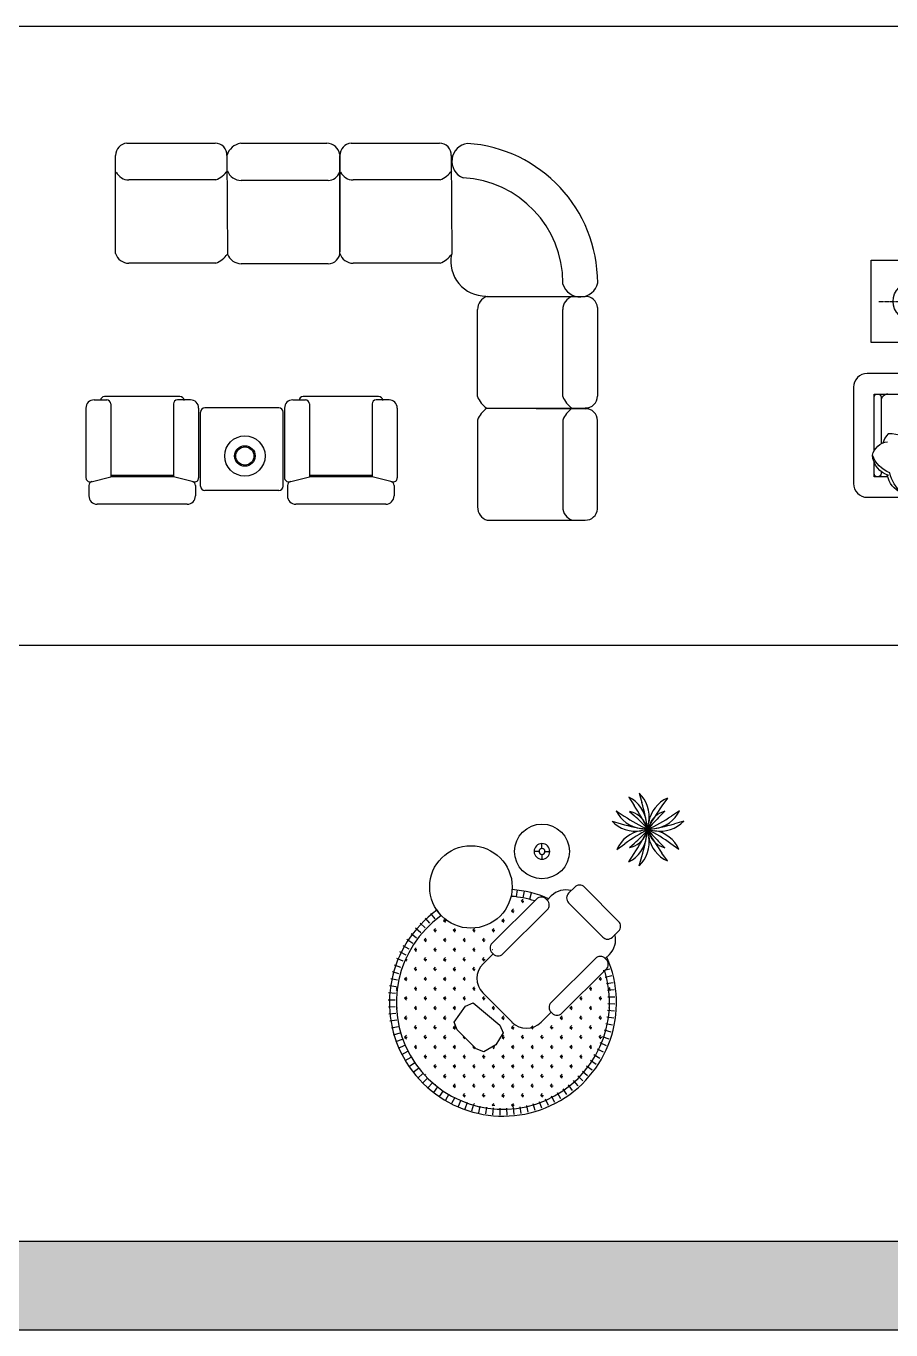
# Model space of a CAD drawing. Header units: millimetres. Extents: x -30782 to 40110, y 35885 to 73818.
# Drawn here: x -22376 to -16086, y 35885 to 45369 of the extents above; entities that cross this region are included whole.
import ezdxf

# ---------------------------------------------------------------- set-up
doc = ezdxf.new("R2010")
doc.units = ezdxf.units.MM
doc.linetypes.add('CENTER', pattern=[2, 1.25, -0.25, 0.25, -0.25])
doc.layers.add('www.cad-blocks.net', color=7, linetype='Continuous')

# ---------------------------------------------------------------- blocks, each defined once
blk = doc.blocks.new('A$C6748376E')
for p, q in [((297.2, 2742.3), (940.9, 2742.3)), ((1125.9, 2742.3), (1751.1, 2742.3)), ((1847.3, 2661), (1847.3, 1951)), ((1928.5, 2742.3), (2572.3, 2742.3)), ((215.8, 1939.9), (215.8, 2653.6)), ((1026, 2653.6), (1029.7, 1936.2)), ((1847.1, 1939.9), (1847.1, 2653.6)), ((2657.3, 2653.6), (2661, 1936.2)), ((944.6, 2475.5), (312, 2475.5)), ((1288.7, 2471.8), (1129.6, 2471.8)), ((1762.2, 2471.8), (1288.7, 2471.8)), ((2576, 2475.5), (1943.3, 2475.5)), ((944.6, 1869.7), (312, 1869.7)), ((1288.7, 1866), (1129.6, 1866)), ((1762.2, 1866), (1288.7, 1866)), ((2576, 1869.7), (1943.3, 1869.7)), ((3469.4, 1716.7), (3469.4, 1725.4)), ((2918.3, 1627.8), (3631.9, 1627.8)), ((3538.4, 1627.8), (3540.9, 1627.8)), ((2848, 899), (2848, 1531.6)), ((3468.1, 899), (3468.1, 1531.6)), ((3720.7, 1546.4), (3720.7, 902.7)), ((60, 875.6), (151.4, 875.6)), ((684.1, 900.1), (135.9, 900.1)), ((760, 875.6), (666.7, 875.6)), ((1504.4, 875.6), (1595.9, 875.6)), ((2128.5, 900.1), (1580.3, 900.1)), ((2204.4, 875.6), (2111.1, 875.6)), ((0, 815.6), (0, 309.2)), ((181.4, 845.6), (181.4, 316.2)), ((636.7, 845.6), (636.7, 316.2)), ((820, 815.6), (820, 308.8)), ((834.1, 247), (834.1, 787)), ((1404.1, 817), (864.1, 817)), ((1434.1, 247), (1434.1, 787)), ((1444.4, 815.6), (1444.4, 309.2)), ((1625.9, 845.6), (1625.9, 316.2)), ((2081.1, 845.6), (2081.1, 316.2)), ((2264.4, 815.6), (2264.4, 308.8)), ((2914.6, 813.9), (3631.9, 817.6)), ((2914.6, 813.9), (3631.9, 810.2)), ((2848, 728.8), (2848, 96.2)), ((3468.1, 728.8), (3468.1, 96.2)), ((3720.7, 81.4), (3720.7, 725.1)), ((37.3, 280.1), (181.4, 316.2)), ((636.7, 324.2), (181.4, 324.2)), ((636.7, 316.2), (181.4, 316.2)), ((782.7, 279.7), (636.7, 316.2)), ((1481.7, 280.1), (1625.9, 316.2)), ((2081.1, 324.2), (1625.9, 324.2)), ((2081.1, 316.2), (1625.9, 316.2)), ((2227.1, 279.7), (2081.1, 316.2)), ((21.4, 252.8), (21.4, 246.2)), ((21.4, 246.2), (21.4, 176.2)), ((796.7, 252.8), (796.7, 176.2)), ((1404.1, 217), (864.1, 217)), ((1465.9, 252.8), (1465.9, 246.2)), ((1465.9, 246.2), (1465.9, 176.2)), ((2241.1, 252.8), (2241.1, 176.2)), ((736.7, 116.2), (81.4, 116.2)), ((2181.1, 116.2), (1525.9, 116.2)), ((2918.3, 0), (3631.9, 0)), ((3538.4, 0), (3540.9, 0))]:
    blk.add_line(p, q)
for radius in [147, 75, 66]:
    blk.add_circle((1156.2, 467.2), radius)
for centre, radius, start, end in [((304.8, 2653.6), 89.1, 94.95025, 180), ((940.9, 2657.2), 85.2, 357.59118, 90), ((1146.6, 2618.4), 125.7, 99.50631, 163.73201), ((1751.1, 2644.8), 97.5, 9.55584, 90), ((1936.2, 2653.6), 89.1, 94.95025, 180), ((2572.3, 2657.2), 85.2, 357.59118, 90), ((2792.9, 2611.3), 131.2, 98.11869, 247.42044), ((2703.6, 1725.4), 1018.2, 0.05172, 86.01296), ((312, 2576.5), 101, 205.92568, 270), ((863.6, 2666.6), 207.6, 292.94977, 323.1162), ((1129.6, 2577.9), 106.1, 199.75888, 270), ((1762.2, 2556.8), 85, 269.97104, 343.24226), ((1943.3, 2576.5), 101, 205.92568, 270), ((2495, 2666.6), 207.6, 292.94977, 323.1162), ((2703.6, 1725.4), 765.8, 0, 87.08406), ((312, 1970.6), 101, 197.71123, 270), ((863.6, 2060.8), 207.6, 292.94977, 323.1162), ((1129.6, 1972.1), 106.1, 199.75888, 270), ((1762.2, 1951), 85, 269.97104, 0), ((1943.3, 1970.6), 101, 197.71123, 270), ((2495, 2060.8), 207.6, 292.94977, 323.1162), ((2908.9, 1884.8), 255.2, 169.39938, 270), ((3594.4, 1754.4), 130.5, 196.76651, 347.57392), ((2949, 1531.6), 101, 107.71123, 180), ((3569.1, 1531.6), 101, 107.71123, 180), ((3631.9, 1538.7), 89.1, 4.95025, 90), ((60, 815.6), 60, 90, 180), ((135.9, 870.1), 30, 90, 180), ((151.4, 845.6), 30, 0, 90), ((666.7, 845.6), 30, 90, 180), ((684.1, 870.1), 30, 0, 90), ((760, 815.6), 60, 0, 90), ((1504.4, 815.6), 60, 90, 180), ((1580.3, 870.1), 30, 90, 180), ((1595.9, 845.6), 30, 0, 90), ((2111.1, 845.6), 30, 90, 180), ((2128.5, 870.1), 30, 0, 90), ((2204.4, 815.6), 60, 0, 90), ((3039.2, 979.9), 207.6, 202.94977, 233.1162), ((3659.2, 979.9), 207.6, 202.94977, 233.1162), ((3635.5, 902.7), 85.2, 267.59118, 0), ((864.1, 787), 30, 90, 180), ((1404.1, 787), 30, 0, 90), ((3039.2, 647.9), 207.6, 126.8838, 157.05023), ((3659.2, 647.9), 207.6, 126.8838, 157.05023), ((3635.5, 725.1), 85.2, 0, 92.40882), ((30, 309.2), 30, 180, 284.03624), ((790, 308.8), 30, 255.96376, 0), ((1474.4, 309.2), 30, 180, 284.03624), ((2234.4, 308.8), 30, 255.96376, 0), ((51.4, 252.8), 30, 104.03624, 180), ((766.7, 252.8), 30, 0, 75.96376), ((864.1, 247), 30, 180, 270), ((1404.1, 247), 30, 270, 0), ((1495.9, 252.8), 30, 104.03624, 180), ((2211.1, 252.8), 30, 0, 75.96376), ((81.4, 176.2), 60, 180, 270), ((736.7, 176.2), 60, 270, 0), ((1525.9, 176.2), 60, 180, 270), ((2181.1, 176.2), 60, 270, 0), ((2949, 96.2), 101, 180, 252.28877), ((3569.1, 96.2), 101, 180, 252.28877), ((3631.9, 89.1), 89.1, 270, 355.04975)]:
    blk.add_arc(centre, radius, start, end)
blk = doc.blocks.new('A$C714C64AF')
for p, q in [((3108.1, 2016.8, -5498.8), (1005.4, 2016.8, -5498.8)), ((908.1, 1916.8, -5498.8), (908.1, 1316.8, -5498.8)), ((1365.5, 1866.8, -5498.8), (2793.4, 1866.8, -5498.8)), ((3508.1, 1416.8, -5498.8), (3508.1, 838.6, -5498.8)), ((3558.1, 1416.8, -5498.8), (3558.1, 838.6, -5498.8)), ((3708.1, 1416.8, -5498.8), (3708.1, 838.6, -5498.8)), ((1008.1, 1216.8, -5498.8), (1458.1, 1216.8, -5498.8)), ((1558.1, 1216.8, -5498.8), (1458.1, 1216.8, -5498.8)), ((1558.1, 1216.8, -5498.8), (2760.4, 1216.8, -5498.8)), ((2209.2, 1216.8, -5498.8), (2109.2, 1216.8, -5498.8)), ((2908.1, 1166.8, -5498.8), (2908.1, 381, -5498.8)), ((3708.1, 838.6, -5498.8), (3708.1, 381, -5498.8)), ((3008.1, 281, -5498.8), (3608.1, 281, -5498.8))]:
    blk.add_line(p, q)
at = {"elevation": -5498.8}
for points in [[(128.1, 1891.8), (728.1, 1891.8), (728.1, 1291.8), (128.1, 1291.8)], [(2305.7, 800), (1505.6, 800), (1505.6, 0), (2305.7, 0)]]:
    blk.add_lwpolyline(points, close=True, dxfattribs=at)
at = {"linetype": 'CENTER', "elevation": -5498.8}
for points in [[(428.1, 1836.8), (428.1, 1346.8)], [(183.1, 1591.8), (673.1, 1591.8)]]:
    blk.add_lwpolyline(points, dxfattribs=at)
at = {"elevation": -5498.8}
for points in [[(939.9, 1667.3, -0.14773), (1086, 1753.2, -0.213343), (1215, 1879.3)], [(1058, 1544.3, 0.165541), (1088.9, 1478.3, 0.425989), (1369.7, 1764.7, 0.121523), (1303.1, 1804.2)], [(1065.8, 1760.1, -0.306663), (1215, 1879.3, -0.30633), (1312.4, 1770.4)], [(1456.3, 1816.8), (1438.2, 1816.8, -0.414214), (1418.2, 1836.8), (1418.2, 1846.8, -0.414214), (1438.2, 1866.8)], [(1458.1, 1816.8, -0.414214), (1508.1, 1766.8)], [(1558.1, 1816.8, 0.414214), (1508.1, 1766.8), (1508.1, 1266.8, 0.432452)], [(1558.1, 1816.8, 0.414214), (1508.1, 1766.8)], [(2669.7, 1866.8), (1883.5, 1866.8, 0.414214)], [(2109.2, 1816.8, -0.414214), (2159.2, 1766.8)], [(2209.2, 1816.8, 0.414214), (2159.2, 1766.8), (2159.2, 1266.8, 0.432452)], [(2209.2, 1816.8, 0.414214), (2159.2, 1766.8)], [(2981.8, 1544.3, -0.165541), (2950.9, 1478.3, -0.425989), (2670.1, 1764.7, -0.121523), (2736.8, 1804.2)], [(2974, 1760.1, 0.306663), (2824.8, 1879.3, 0.30633), (2727.4, 1770.4)], [(3068.1, 1866.8), (2752.9, 1866.8, 0.415492)], [(3099.9, 1667.3, 0.14773), (2953.8, 1753.2, 0.213343), (2824.8, 1879.3)], [(3013.4, 1866.8), (2891.1, 1866.8, 0.414214), (2871.1, 1846.8), (2871.1, 1836.8, 0.414214), (2891.1, 1816.8), (2963, 1816.8, 0.414214)], [(2964.2, 1784.6, -0.071865), (3006.1, 1804.2)], [(3243.3, 1760.1, 0.306663), (3094.2, 1879.3, 0.30633), (2996.8, 1770.4)], [(3369.3, 1667.3, 0.14773), (3223.1, 1753.2, 0.213343), (3094.2, 1879.3)], [(1083.2, 1541.3, -0.356772), (939.9, 1667.3, -0.249542), (1069.7, 1771.2)], [(2956.6, 1541.3, 0.356772), (3099.9, 1667.3, 0.249542), (2970.1, 1771.2)], [(3226, 1541.3, 0.356772), (3369.3, 1667.3, 0.249542), (3239.4, 1771.2)], [(3251.2, 1544.3, -0.165541), (3220.3, 1478.3, -0.200231), (3021.8, 1558.7)], [(150, 505), (150, 916.7), (550, 916.7, 0.414214), (600, 966.7), (600, 1016.7, 0.414214), (550, 1066.7)], [(150, 505), (150, 916.7), (550, 916.7, 0.414214), (600, 966.7), (600, 1016.7, 0.414214), (550, 1066.7)], [(150, 505), (150, 896.7, -0.414214), (170, 916.7), (180, 916.7, -0.414214), (200, 896.7), (200, 555.4, -0.729729)], [(250, 916.7, 0.414214), (200, 866.7)], [(256.7, 324.4, -0.306663), (137.6, 473.6, -0.30633), (246.4, 571)], [(472.5, 316.5, 0.165541), (538.6, 347.5, 0.425989), (252.1, 628.3, 0.121523), (212.7, 561.6)], [(349.5, 198.5, -0.14773), (263.6, 344.6, -0.213343), (137.6, 473.6)], [(150, 336.7), (150, 421.8, -0.414213)], [(200, 354.8), (200, 336.7, -0.414214), (180, 316.7), (170, 316.7, -0.414214), (150, 336.7)], [(475.6, 341.7, -0.356772), (349.5, 198.5, -0.249542), (245.7, 328.3)], [(472.5, 316.7), (550, 316.7, -0.414214), (600, 266.7), (600, 216.7, -0.414214), (550, 166.7)]]:
    blk.add_lwpolyline(points, format="xyb", dxfattribs=at)
for points in [[(1458.1, 1816.8), (2743, 1816.8)], [(1883.5, 1866.8), (2669.7, 1866.8)], [(2943.6, 1816.8), (3012.4, 1816.8)], [(428.1, 1591.8), (367.5, 1626.8)], [(428.1, 1591.8), (488.7, 1626.8)], [(428.1, 1591.8), (428.1, 1521.8)], [(2810.4, 1514.8), (2810.4, 1266.8)], [(248.3, 316.7), (150, 316.7), (150, 421.8)]]:
    blk.add_lwpolyline(points, dxfattribs=at)
blk.add_lwpolyline([(0, 266.7, 0.414214), (100, 166.7), (700, 166.7, 0.414214), (800, 266.7), (800, 966.7, 0.414214), (700, 1066.7), (100, 1066.7, 0.414214), (0, 966.7)], format="xyb", close=True, dxfattribs=at)
for radius in [140, 70]:
    blk.add_circle((428.1, 1591.8, -5498.8), radius)
for centre, radius, start, end in [((1008.1, 1916.8, -5498.8), 100, 90, 180), ((1365.5, 1941.8, -5498.8), 75, 90, 270), ((3108.1, 1416.8, -5498.8), 600, 0, 90), ((3108.1, 1416.8, -5498.8), 450, 0, 84.58534), ((3108.1, 1416.8, -5498.8), 400, 0, 72.93707), ((1008.1, 1316.8, -5498.8), 100, 180, 270), ((1458.1, 1266.8, -5498.8), 50, 270, 0), ((1458.1, 1266.8, -5498.8), 50, 270, 0), ((1558.1, 1266.8, -5498.8), 50, 180, 270), ((1558.1, 1266.8, -5498.8), 50, 180, 270), ((2109.2, 1266.8, -5498.8), 50, 270, 0), ((2109.2, 1266.8, -5498.8), 50, 270, 0), ((2209.2, 1266.8, -5498.8), 50, 180, 270), ((2209.2, 1266.8, -5498.8), 50, 180, 270), ((2760.4, 1266.8, -5498.8), 50, 270, 0), ((2760.4, 1266.8, -5498.8), 50, 270, 0), ((2860.4, 1266.8, -5498.8), 50, 180, 270), ((2860.4, 1266.8, -5498.8), 50, 180, 270), ((2858.1, 1166.8, -5498.8), 50, 0, 90), ((3533.1, 838.6, -5498.8), 25, 180, 0), ((3633.1, 838.6, -5498.8), 75, 180, 0), ((3008.1, 381, -5498.8), 100, 180, 270), ((3608.1, 381, -5498.8), 100, 270, 0)]:
    blk.add_arc(centre, radius, start, end)
blk = doc.blocks.new('A$C185D68D8')
for p, q in [((1749.1, 2318.7), (1787.8, 2260)), ((1824.7, 2349), (1843.9, 2281.4)), ((2030.4, 2313.3), (1989.5, 2256.2)), ((1657, 2220.7), (1715.8, 2182)), ((1755.1, 2215.4), (1790.9, 2183.7)), ((2012.1, 2217.5), (1977.8, 2184.2)), ((2118.3, 2220.7), (2059.6, 2182)), ((1626.8, 2145.2), (1694.4, 2125.9)), ((1887.7, 2084.5), (1837.3, 2091.1)), ((1885.4, 2088.1), (1872.1, 2120)), ((1885.4, 2088.1), (1878.8, 2138.5)), ((1885.4, 2088.1), (1893.9, 2138.2)), ((1885.4, 2088.1), (1894.2, 2138.1)), ((1887.7, 2084.5), (1899.5, 2116.9)), ((1887.7, 2084.5), (1938, 2091.1)), ((2148.6, 2145.2), (2081, 2125.9)), ((1887.7, 2084.5), (1837.6, 2075.9)), ((1887.7, 2084.5), (1837.6, 2075.6)), ((1885.4, 2080.8), (1872.1, 2048.9)), ((1885.4, 2080.8), (1878.8, 2030.4)), ((1885.4, 2080.8), (1894.2, 2030.8)), ((1885.4, 2080.8), (1893.9, 2030.7)), ((1887.7, 2084.5), (1937.7, 2075.6)), ((1887.7, 2084.5), (1899.5, 2052)), ((1887.7, 2084.5), (1937.8, 2075.9)), ((1096.3, 1924.9), (1060.7, 1924.9)), ((1117.6, 1946.2), (1117.6, 1981.8)), ((1117.6, 1903.5), (1117.6, 1868)), ((1139, 1924.9), (1174.5, 1924.9)), ((1662.4, 1939.5), (1719.6, 1980.4)), ((1749.1, 1850.2), (1787.8, 1908.9)), ((1755.1, 1953.5), (1790.9, 1985.2)), ((2012.1, 1951.4), (1977.8, 1984.7)), ((2030.4, 1855.6), (1989.5, 1912.8)), ((2112.9, 1939.5), (2055.7, 1980.4)), ((1824.7, 1819.9), (1843.9, 1887.5)), ((932.9, 1596.4), (940.5, 1645.8)), ((980.8, 1588), (991.5, 1636.9)), ((1028.1, 1576.6), (1041.8, 1624.7)), ((1355.9, 1665.9), (1311.5, 1621.7)), ((1674.3, 1416.3), (1426.7, 1665.6)), ((1077.6, 1578.4), (754.9, 1257.9)), ((967.4, 1563.9), (980.7, 1577.2)), ((967.4, 1563.9), (980.7, 1550.7)), ((967.4, 1563.9), (986.2, 1563.9)), ((1156, 1570.5), (1148.4, 1578.2)), ((1185.4, 1601.3), (1155.3, 1571.3)), ((1311.2, 1551), (1558.9, 1301.7)), ((303.1, 1402.9), (269.9, 1440.2)), ((340.1, 1434.4), (309.2, 1473.8)), ((378.9, 1463.6), (350.7, 1504.8)), ((401.7, 1422.5), (415, 1435.8)), ((826, 1422.5), (839.3, 1435.8)), ((833, 1179.2), (1155.8, 1499.8)), ((896.7, 1493.2), (910, 1506.5)), ((896.7, 1493.2), (910, 1480)), ((896.7, 1493.2), (915.5, 1493.2)), ((235.4, 1333.1), (197.8, 1366)), ((268.2, 1369), (232.7, 1404.2)), ((331, 1351.8), (344.3, 1365.1)), ((331, 1351.8), (344.3, 1338.6)), ((331, 1351.8), (349.8, 1351.8)), ((401.7, 1422.5), (415, 1409.3)), ((401.7, 1422.5), (420.5, 1422.5)), ((472.4, 1351.8), (485.7, 1365.1)), ((472.4, 1351.8), (485.7, 1338.6)), ((472.4, 1351.8), (491.2, 1351.8)), ((613.9, 1351.8), (627.1, 1365.1)), ((613.9, 1351.8), (627.1, 1338.6)), ((613.9, 1351.8), (632.6, 1351.8)), ((755.3, 1351.8), (768.5, 1365.1)), ((755.3, 1351.8), (768.5, 1338.6)), ((755.3, 1351.8), (774, 1351.8)), ((826, 1422.5), (839.3, 1409.3)), ((826, 1422.5), (844.7, 1422.5)), ((1629.6, 1301.4), (1674.1, 1345.6)), ((151.7, 1214), (108.5, 1239.2)), ((177.1, 1255.4), (135.6, 1283.3)), ((205, 1295.2), (165.4, 1325.6)), ((260.3, 1281.1), (273.6, 1294.4)), ((260.3, 1281.1), (273.6, 1267.8)), ((260.3, 1281.1), (279.1, 1281.1)), ((401.7, 1281.1), (415, 1294.4)), ((401.7, 1281.1), (415, 1267.8)), ((401.7, 1281.1), (420.5, 1281.1)), ((543.2, 1281.1), (556.4, 1294.4)), ((543.2, 1281.1), (556.4, 1267.8)), ((543.2, 1281.1), (561.9, 1281.1)), ((684.6, 1281.1), (697.8, 1294.4)), ((684.6, 1281.1), (697.8, 1267.8)), ((684.6, 1281.1), (703.3, 1281.1)), ((108.9, 1126.7), (62.9, 1146.4)), ((128.9, 1171), (84.3, 1193.5)), ((126.2, 1139.7), (137.6, 1139.7)), ((130, 1150.8), (132.2, 1152.9)), ((189.6, 1210.4), (202.9, 1223.6)), ((189.6, 1210.4), (202.9, 1197.1)), ((189.6, 1210.4), (208.4, 1210.4)), ((260.3, 1139.7), (273.6, 1152.9)), ((260.3, 1139.7), (273.6, 1126.4)), ((260.3, 1139.7), (279.1, 1139.7)), ((331, 1210.4), (344.3, 1223.6)), ((331, 1210.4), (344.3, 1197.1)), ((331, 1210.4), (349.8, 1210.4)), ((401.7, 1139.7), (415, 1152.9)), ((401.7, 1139.7), (415, 1126.4)), ((401.7, 1139.7), (420.5, 1139.7)), ((472.4, 1210.4), (485.7, 1223.6)), ((472.4, 1210.4), (485.7, 1197.1)), ((472.4, 1210.4), (491.2, 1210.4)), ((543.2, 1139.7), (556.4, 1152.9)), ((543.2, 1139.7), (556.4, 1126.4)), ((543.2, 1139.7), (561.9, 1139.7)), ((613.9, 1210.4), (627.1, 1223.6)), ((613.9, 1210.4), (627.1, 1197.1)), ((613.9, 1210.4), (632.6, 1210.4)), ((684.6, 1139.7), (697.8, 1152.9)), ((684.6, 1139.7), (697.8, 1126.4)), ((684.6, 1139.7), (703.3, 1139.7)), ((761.5, 1180.2), (688.8, 1107.9)), ((754.6, 1187.1), (762.3, 1179.4)), ((755.3, 1210.4), (757.1, 1212.2)), ((755.3, 1210.4), (757.3, 1208.4)), ((755.3, 1210.4), (757.2, 1210.4)), ((1183.8, 826), (1506.6, 1146.6)), ((1577.3, 1146.4), (1585, 1138.6)), ((1578.1, 1145.6), (1608.3, 1175.6)), ((77.4, 1034.8), (29.3, 1048.5)), ((91.7, 1081.3), (44.6, 1098)), ((124.3, 1134.2), (132.2, 1126.4)), ((189.6, 1069), (202.9, 1082.2)), ((189.6, 1069), (202.9, 1055.7)), ((189.6, 1069), (208.4, 1069)), ((331, 1069), (344.3, 1082.2)), ((331, 1069), (344.3, 1055.7)), ((331, 1069), (349.8, 1069)), ((472.4, 1069), (485.7, 1082.2)), ((472.4, 1069), (485.7, 1055.7)), ((472.4, 1069), (491.2, 1069)), ((613.9, 1069), (627.1, 1082.2)), ((613.9, 1069), (627.1, 1055.7)), ((613.9, 1069), (632.6, 1069)), ((1584.7, 1067.9), (1262, 747.3)), ((1563.3, 1057.6), (1611.2, 1071.8)), ((66, 987.5), (17.2, 998.2)), ((118.9, 998.3), (132.2, 1011.5)), ((118.9, 998.3), (132.2, 985)), ((118.9, 998.3), (137.6, 998.3)), ((260.3, 998.3), (273.6, 1011.5)), ((260.3, 998.3), (273.6, 985)), ((260.3, 998.3), (279.1, 998.3)), ((401.7, 998.3), (415, 1011.5)), ((401.7, 998.3), (415, 985)), ((401.7, 998.3), (420.5, 998.3)), ((543.2, 998.3), (556.4, 1011.5)), ((543.2, 998.3), (556.4, 985)), ((543.2, 998.3), (561.9, 998.3)), ((1533.1, 998.3), (1546.4, 1011.5)), ((1533.1, 998.3), (1546.4, 985)), ((1533.1, 998.3), (1551.9, 998.3)), ((1576.1, 1010.8), (1624.8, 1021.9)), ((1585.9, 963.2), (1635.3, 971.2)), ((52.3, 891.4), (2.5, 895.8)), ((57.6, 939.7), (8.2, 947.3)), ((57.7, 937), (61.4, 940.8)), ((57.8, 927.5), (66.9, 927.5)), ((58, 917.8), (61.4, 914.3)), ((118.9, 856.8), (132.2, 870.1)), ((118.9, 856.8), (132.2, 843.6)), ((118.9, 856.8), (137.6, 856.8)), ((189.6, 927.5), (202.9, 940.8)), ((189.6, 927.5), (202.9, 914.3)), ((189.6, 927.5), (208.4, 927.5)), ((260.3, 856.8), (273.6, 870.1)), ((260.3, 856.8), (273.6, 843.6)), ((260.3, 856.8), (279.1, 856.8)), ((331, 927.5), (344.3, 940.8)), ((331, 927.5), (344.3, 914.3)), ((331, 927.5), (349.8, 927.5)), ((401.7, 856.8), (415, 870.1)), ((401.7, 856.8), (415, 843.6)), ((401.7, 856.8), (420.5, 856.8)), ((472.4, 927.5), (485.7, 940.8)), ((472.4, 927.5), (485.7, 914.3)), ((472.4, 927.5), (491.2, 927.5)), ((543.2, 856.8), (556.4, 870.1)), ((543.2, 856.8), (556.4, 843.6)), ((543.2, 856.8), (561.9, 856.8)), ((613.9, 927.5), (627.1, 940.8)), ((613.9, 927.5), (627.1, 914.3)), ((613.9, 927.5), (632.6, 927.5)), ((684.6, 856.8), (697.8, 870.1)), ((684.6, 856.8), (697.8, 843.6)), ((684.6, 856.8), (703.3, 856.8)), ((688.1, 895.8), (899.5, 683)), ((1391.7, 856.8), (1404.9, 870.1)), ((1391.7, 856.8), (1404.9, 843.6)), ((1391.7, 856.8), (1410.4, 856.8)), ((1462.4, 927.5), (1475.7, 940.8)), ((1462.4, 927.5), (1475.7, 914.3)), ((1462.4, 927.5), (1481.1, 927.5)), ((1533.1, 856.8), (1546.4, 870.1)), ((1533.1, 856.8), (1546.4, 843.6)), ((1533.1, 856.8), (1551.9, 856.8)), ((1592.8, 915), (1642.5, 920)), ((1596.6, 866.6), (1646.5, 868.4)), ((1603.8, 927.5), (1611.9, 935.6)), ((1603.8, 927.5), (1617.1, 914.3)), ((1603.8, 927.5), (1614.5, 927.5)), ((50, 842.8), (0, 844.2)), ((50.7, 794.2), (0.8, 792.4)), ((59.8, 797.8), (61.4, 799.4)), ((60, 786.1), (66.9, 786.1)), ((60.2, 774.1), (61.4, 772.9)), ((189.6, 786.1), (202.9, 799.4)), ((189.6, 786.1), (202.9, 772.9)), ((189.6, 786.1), (208.4, 786.1)), ((331, 786.1), (344.3, 799.4)), ((331, 786.1), (344.3, 772.9)), ((331, 786.1), (349.8, 786.1)), ((472.4, 786.1), (485.7, 799.4)), ((472.4, 786.1), (485.7, 772.9)), ((472.4, 786.1), (491.2, 786.1)), ((477.9, 684.1), (561.2, 799.8)), ((561.2, 799.8), (617.8, 823.1)), ((617.8, 823.1), (811.2, 661.7)), ((755.3, 786.1), (768.5, 799.4)), ((755.3, 786.1), (768.5, 772.9)), ((755.3, 786.1), (774, 786.1)), ((1321, 786.1), (1334.2, 799.4)), ((1321, 786.1), (1334.2, 772.9)), ((1321, 786.1), (1339.7, 786.1)), ((1462.4, 786.1), (1475.7, 799.4)), ((1462.4, 786.1), (1475.7, 772.9)), ((1462.4, 786.1), (1481.1, 786.1)), ((1595, 769.4), (1644.8, 764.9)), ((1597.3, 818), (1647.3, 816.6)), ((1603.8, 786.1), (1607.5, 789.8)), ((1603.8, 786.1), (1606.9, 783)), ((1603.8, 786.1), (1607.2, 786.1)), ((54.5, 745.7), (4.8, 740.8)), ((61.4, 697.6), (12, 689.6)), ((118.9, 715.4), (132.2, 728.7)), ((118.9, 715.4), (132.2, 702.2)), ((118.9, 715.4), (137.6, 715.4)), ((260.3, 715.4), (273.6, 728.7)), ((260.3, 715.4), (273.6, 702.2)), ((260.3, 715.4), (279.1, 715.4)), ((401.7, 715.4), (415, 728.7)), ((401.7, 715.4), (415, 702.2)), ((401.7, 715.4), (420.5, 715.4)), ((501.1, 627.5), (477.9, 684.1)), ((826, 715.4), (839.3, 728.7)), ((826, 715.4), (839.3, 702.2)), ((826, 715.4), (844.7, 715.4)), ((1111.6, 682.3), (1184.4, 754.5)), ((1191.3, 747.6), (1183.6, 755.3)), ((1250.3, 715.4), (1263.5, 728.7)), ((1250.3, 715.4), (1263.5, 702.2)), ((1250.3, 715.4), (1269, 715.4)), ((1391.7, 715.4), (1404.9, 728.7)), ((1391.7, 715.4), (1404.9, 702.2)), ((1391.7, 715.4), (1410.4, 715.4)), ((1533.1, 715.4), (1546.4, 728.7)), ((1533.1, 715.4), (1546.4, 702.2)), ((1533.1, 715.4), (1551.9, 715.4)), ((1581.3, 673.2), (1630.1, 662.5)), ((1589.6, 721.1), (1639.1, 713.5)), ((71.2, 650), (22.5, 638.9)), ((84, 603.1), (36.1, 589)), ((118.9, 574), (132.2, 587.3)), ((118.9, 574), (132.2, 560.7)), ((118.9, 574), (137.6, 574)), ((189.6, 644.7), (202.9, 658)), ((189.6, 644.7), (202.9, 631.4)), ((189.6, 644.7), (208.4, 644.7)), ((260.3, 574), (273.6, 587.3)), ((260.3, 574), (273.6, 560.7)), ((260.3, 574), (279.1, 574)), ((331, 644.7), (344.3, 658)), ((331, 644.7), (344.3, 631.4)), ((331, 644.7), (349.8, 644.7)), ((401.7, 574), (415, 587.3)), ((401.7, 574), (415, 560.7)), ((401.7, 574), (420.5, 574)), ((472.4, 644.7), (483.1, 655.4)), ((472.4, 644.7), (485.7, 631.4)), ((472.4, 644.7), (488.1, 644.7)), ((638, 489.7), (501.1, 627.5)), ((543.2, 574), (548.7, 579.6)), ((543.2, 574), (556.4, 560.7)), ((543.2, 574), (554.3, 574)), ((834.4, 605), (781, 518.9)), ((811.2, 661.7), (834.4, 605)), ((827.4, 572.6), (839.3, 560.7)), ((828, 574), (844.7, 574)), ((829.4, 577.3), (839.3, 587.3)), ((896.7, 644.7), (910, 658)), ((896.7, 644.7), (910, 631.4)), ((896.7, 644.7), (915.5, 644.7)), ((967.4, 574), (980.7, 587.3)), ((967.4, 574), (980.7, 560.7)), ((967.4, 574), (986.2, 574)), ((1038.1, 644.7), (1050.7, 657.2)), ((1038.1, 644.7), (1051.4, 631.4)), ((1038.1, 644.7), (1056.9, 644.7)), ((1108.8, 574), (1122.1, 587.3)), ((1108.8, 574), (1122.1, 560.7)), ((1108.8, 574), (1127.6, 574)), ((1179.6, 644.7), (1192.8, 658)), ((1179.6, 644.7), (1192.8, 631.4)), ((1179.6, 644.7), (1198.3, 644.7)), ((1250.3, 574), (1263.5, 587.3)), ((1250.3, 574), (1263.5, 560.7)), ((1250.3, 574), (1269, 574)), ((1321, 644.7), (1334.2, 658)), ((1321, 644.7), (1334.2, 631.4)), ((1321, 644.7), (1339.7, 644.7)), ((1391.7, 574), (1404.9, 587.3)), ((1391.7, 574), (1404.9, 560.7)), ((1391.7, 574), (1410.4, 574)), ((1462.4, 644.7), (1475.7, 658)), ((1462.4, 644.7), (1475.7, 631.4)), ((1462.4, 644.7), (1481.1, 644.7)), ((1533.1, 574), (1546.4, 587.3)), ((1533.1, 574), (1546.4, 560.7)), ((1533.1, 574), (1551.9, 574)), ((1555.6, 579.5), (1602.7, 562.8)), ((1569.9, 626), (1618, 612.2)), ((99.7, 557.1), (52.8, 540)), ((118.3, 512.2), (72.5, 492.2)), ((189.6, 503.3), (202.9, 516.5)), ((189.6, 503.3), (202.9, 490)), ((189.6, 503.3), (208.4, 503.3)), ((331, 503.3), (344.3, 516.5)), ((331, 503.3), (344.3, 490)), ((331, 503.3), (349.8, 503.3)), ((472.4, 503.3), (485.7, 516.5)), ((472.4, 503.3), (485.7, 490)), ((472.4, 503.3), (491.2, 503.3)), ((613.9, 503.3), (619.2, 508.6)), ((613.9, 503.3), (627.1, 490)), ((613.9, 503.3), (624.5, 503.3)), ((694.5, 466.1), (638, 489.7)), ((781, 518.9), (694.5, 466.1)), ((760.2, 498.3), (768.5, 490)), ((765.2, 503.3), (774, 503.3)), ((896.7, 503.3), (910, 516.5)), ((896.7, 503.3), (910, 490)), ((896.7, 503.3), (915.5, 503.3)), ((1038.1, 503.3), (1051.4, 516.5)), ((1038.1, 503.3), (1051.4, 490)), ((1038.1, 503.3), (1056.9, 503.3)), ((1179.6, 503.3), (1192.8, 516.5)), ((1179.6, 503.3), (1192.8, 490)), ((1179.6, 503.3), (1198.3, 503.3)), ((1321, 503.3), (1334.2, 516.5)), ((1321, 503.3), (1334.2, 490)), ((1321, 503.3), (1339.7, 503.3)), ((1462.4, 503.3), (1475.7, 516.5)), ((1462.4, 503.3), (1475.7, 490)), ((1462.4, 503.3), (1481.1, 503.3)), ((1518.4, 489.7), (1563, 467.2)), ((1538.4, 534), (1584.4, 514.4)), ((139.7, 468.6), (95.2, 445.7)), ((163.8, 426.3), (120.8, 400.7)), ((190.4, 385.7), (149.2, 357.4)), ((260.3, 432.6), (273.6, 445.8)), ((260.3, 432.6), (273.6, 419.3)), ((260.3, 432.6), (279.1, 432.6)), ((401.7, 432.6), (415, 445.8)), ((401.7, 432.6), (415, 419.3)), ((401.7, 432.6), (420.5, 432.6)), ((543.2, 432.6), (556.4, 445.8)), ((543.2, 432.6), (556.4, 419.3)), ((543.2, 432.6), (561.9, 432.6)), ((684.6, 432.6), (697.8, 445.8)), ((684.6, 432.6), (697.8, 419.3)), ((684.6, 432.6), (703.3, 432.6)), ((826, 432.6), (839.3, 445.8)), ((826, 432.6), (839.3, 419.3)), ((826, 432.6), (844.7, 432.6)), ((967.4, 432.6), (980.7, 445.8)), ((967.4, 432.6), (980.7, 419.3)), ((967.4, 432.6), (986.2, 432.6)), ((1108.8, 432.6), (1122.1, 445.8)), ((1108.8, 432.6), (1122.1, 419.3)), ((1108.8, 432.6), (1127.6, 432.6)), ((1250.3, 432.6), (1263.5, 445.8)), ((1250.3, 432.6), (1263.5, 419.3)), ((1250.3, 432.6), (1269, 432.6)), ((1391.7, 432.6), (1404.9, 445.8)), ((1391.7, 432.6), (1404.9, 419.3)), ((1391.7, 432.6), (1410.4, 432.6)), ((1470.2, 405.4), (1511.7, 377.4)), ((1495.6, 446.8), (1538.8, 421.5)), ((219.6, 346.8), (180.2, 316)), ((201.7, 374), (202.9, 375.1)), ((251.2, 309.8), (213.8, 276.6)), ((271.3, 302.2), (273.6, 304.4)), ((331, 361.9), (344.3, 375.1)), ((331, 361.9), (344.3, 348.6)), ((331, 361.9), (349.8, 361.9)), ((401.7, 291.2), (415, 304.4)), ((401.7, 291.2), (415, 277.9)), ((401.7, 291.2), (420.5, 291.2)), ((472.4, 361.9), (485.7, 375.1)), ((472.4, 361.9), (485.7, 348.6)), ((472.4, 361.9), (491.2, 361.9)), ((543.2, 291.2), (556.4, 304.4)), ((543.2, 291.2), (556.4, 277.9)), ((543.2, 291.2), (561.9, 291.2)), ((613.9, 361.9), (627.1, 375.1)), ((613.9, 361.9), (627.1, 348.6)), ((613.9, 361.9), (632.6, 361.9)), ((684.6, 291.2), (697.8, 304.4)), ((684.6, 291.2), (697.8, 277.9)), ((684.6, 291.2), (703.3, 291.2)), ((755.3, 361.9), (768.5, 375.1)), ((755.3, 361.9), (768.5, 348.6)), ((755.3, 361.9), (774, 361.9)), ((826, 291.2), (839.3, 304.4)), ((826, 291.2), (839.3, 277.9)), ((826, 291.2), (844.7, 291.2)), ((896.7, 361.9), (910, 375.1)), ((896.7, 361.9), (910, 348.6)), ((896.7, 361.9), (915.5, 361.9)), ((967.4, 291.2), (980.7, 304.4)), ((967.4, 291.2), (980.7, 277.9)), ((967.4, 291.2), (986.2, 291.2)), ((1038.1, 361.9), (1051.4, 375.1)), ((1038.1, 361.9), (1051.4, 348.6)), ((1038.1, 361.9), (1056.9, 361.9)), ((1108.8, 291.2), (1122.1, 304.4)), ((1108.8, 291.2), (1122.1, 277.9)), ((1108.8, 291.2), (1127.6, 291.2)), ((1179.6, 361.9), (1192.8, 375.1)), ((1179.6, 361.9), (1192.8, 348.6)), ((1179.6, 361.9), (1198.3, 361.9)), ((1250.3, 291.2), (1263.5, 304.4)), ((1250.3, 291.2), (1263.5, 277.9)), ((1250.3, 291.2), (1269, 291.2)), ((1321, 361.9), (1334.2, 375.1)), ((1321, 361.9), (1334.2, 348.6)), ((1321, 361.9), (1339.7, 361.9)), ((1379.1, 291.7), (1414.6, 256.5)), ((1411.8, 327.7), (1449.5, 294.8)), ((1442.2, 365.6), (1481.9, 335.1)), ((285, 274.9), (249.8, 239.4)), ((320.9, 242.2), (288, 204.5)), ((358.9, 211.8), (328.4, 172.1)), ((340.9, 230.3), (344.3, 233.7)), ((472.4, 220.4), (485.7, 233.7)), ((472.4, 220.4), (485.7, 207.2)), ((472.4, 220.4), (491.2, 220.4)), ((613.9, 220.4), (627.1, 233.7)), ((613.9, 220.4), (627.1, 207.2)), ((613.9, 220.4), (632.6, 220.4)), ((755.3, 220.4), (768.5, 233.7)), ((755.3, 220.4), (768.5, 207.2)), ((755.3, 220.4), (774, 220.4)), ((896.7, 220.4), (910, 233.7)), ((896.7, 220.4), (910, 207.2)), ((896.7, 220.4), (915.5, 220.4)), ((1038.1, 220.4), (1051.4, 233.7)), ((1038.1, 220.4), (1051.4, 207.2)), ((1038.1, 220.4), (1056.9, 220.4)), ((1179.6, 220.4), (1192.8, 233.7)), ((1179.6, 220.4), (1192.8, 207.2)), ((1179.6, 220.4), (1198.3, 220.4)), ((1268.3, 197.2), (1296.6, 156)), ((1307.2, 226.4), (1338, 187)), ((1344.2, 257.9), (1377.4, 220.5)), ((398.6, 183.8), (370.7, 142.3)), ((440, 158.4), (414.8, 115.3)), ((483, 135.6), (460.5, 91)), ((527.3, 115.6), (507.6, 69.7)), ((543.2, 149.7), (556.4, 163)), ((543.2, 149.7), (556.4, 136.5)), ((543.2, 149.7), (561.9, 149.7)), ((572.8, 98.4), (556, 51.3)), ((684.6, 149.7), (697.8, 163)), ((684.6, 149.7), (697.8, 136.5)), ((684.6, 149.7), (703.3, 149.7)), ((826, 149.7), (839.3, 163)), ((826, 149.7), (839.3, 136.5)), ((826, 149.7), (844.7, 149.7)), ((967.4, 149.7), (980.7, 163)), ((967.4, 149.7), (980.7, 136.5)), ((967.4, 149.7), (986.2, 149.7)), ((1096.9, 106.5), (1114, 59.5)), ((1108.8, 149.7), (1122.1, 163)), ((1108.8, 149.7), (1122.1, 136.5)), ((1108.8, 149.7), (1127.6, 149.7)), ((1141.8, 125.1), (1161.9, 79.3)), ((1185.5, 146.4), (1208.4, 102)), ((1227.7, 170.5), (1253.3, 127.6)), ((619.2, 84.1), (605.5, 36)), ((621.5, 86.6), (627.1, 92.3)), ((666.5, 72.8), (655.8, 23.9)), ((714.4, 64.4), (706.8, 15)), ((755.3, 79), (768.5, 92.3)), ((755.3, 79), (759.9, 74.4)), ((755.3, 79), (774, 79)), ((762.7, 59), (758.2, 9.2)), ((811.2, 56.7), (809.9, 6.7)), ((859.8, 57.5), (861.6, 7.5)), ((896.7, 79), (910, 92.3)), ((896.7, 79), (910, 65.8)), ((896.7, 79), (915.5, 79)), ((908.3, 61.3), (913.2, 11.5)), ((956.4, 68.1), (964.5, 18.8)), ((1004, 77.9), (1015.1, 29.2)), ((1050.9, 90.8), (1065.1, 42.8))]:
    blk.add_line(p, q)
blk.add_circle((600.8, 1666.6), 300)
for centre, radius, start, end in [((1646.3, 2108), 234.5, 7.46958, 63.98154), ((1663.3, 2178.9), 234.5, 349.99472, 46.50667), ((400.8, 1870.7), 1500.4, 8.33194, 15.88606), ((2125.1, 2098.8), 234.5, 113.82593, 170.33789), ((1867.8, 2323.6), 234.5, 206.01846, 262.53042), ((2540.9, 3435.2), 1500.4, 236.63907, 244.19319), ((1724.9, 2058.8), 159.5, 22.55789, 79.06985), ((534.6, 1434.9), 1500.4, 25.80681, 33.36093), ((1114.1, 1420.1), 1020.3, 40.89512, 48.44923), ((3210.2, 1383.7), 1500.4, 144.44654, 152.00066), ((2688.2, 1451.9), 1020.3, 134.12854, 141.68265), ((1234.5, 3435.2), 1500.4, 295.80681, 303.36093), ((2049.3, 2062.4), 159.5, 103.50792, 160.01988), ((1907.6, 2323.6), 234.5, 277.46958, 333.98154), ((1796.9, 2306.6), 234.5, 223.49333, 280.00528), ((2105.1, 3569), 1500.4, 254.11394, 261.66806), ((1670.2, 3569), 1500.4, 278.33194, 285.88606), ((1978.4, 2306.6), 234.5, 259.99472, 316.50667), ((1877, 1844.7), 234.5, 99.66211, 156.17407), ((2592.1, 759.6), 1500.4, 117.99934, 125.55346), ((1646.3, 2060.9), 234.5, 296.01846, 352.53042), ((1724.9, 2110.1), 159.5, 280.93015, 337.44211), ((534.6, 2734), 1500.4, 326.63907, 334.19319), ((1114.1, 2748.8), 1020.3, 311.55077, 319.10488), ((1663.3, 1990), 234.5, 313.49333, 10.00528), ((400.8, 2298.2), 1500.4, 344.11394, 351.66806), ((3210.2, 2785.2), 1500.4, 207.99934, 215.55346), ((2688.2, 2717.1), 1020.3, 218.31735, 225.87146), ((1183.3, 759.6), 1500.4, 54.44654, 62.00066), ((2125.1, 2070.1), 234.5, 189.66211, 246.17407), ((2049.3, 2106.5), 159.5, 199.98012, 256.49208), ((1898.4, 1844.7), 234.5, 23.82593, 80.33789), ((833.6, 825), 825.5, 66.32513, 85.36793), ((1291.2, 1494.8), 150, 75.11682, 134.80713), ((1346.7, 1586.2), 50, 134.80713, 224.80713), ((1391.2, 1630.4), 50, 44.80713, 134.80713), ((833.6, 825), 775.5, 72.68179, 85.36793), ((1112.9, 1543), 50, 44.80713, 134.80713), ((1120.6, 1535.2), 50, 314.80713, 44.80713), ((833.6, 825), 825.5, 125.54984, 23.70426), ((833.6, 825), 775.5, 125.54984, 17.3972), ((1638.8, 1381.1), 50, 314.80713, 44.80713), ((790.1, 1222.4), 50, 134.80713, 224.80713), ((1594.3, 1336.9), 50, 224.80713, 314.80713), ((1502.6, 1282), 150, 314.80713, 14.49744), ((797.8, 1214.6), 50, 224.80713, 314.80713), ((1541.8, 1111.1), 50, 44.80713, 134.80713), ((1549.5, 1103.4), 50, 314.80713, 44.80713), ((794.5, 1001.5), 150, 134.80713, 224.80713), ((1219.1, 790.5), 50, 134.80713, 224.80713), ((1005.9, 788.7), 150, 224.80713, 314.80713), ((1226.8, 782.8), 50, 224.80713, 314.80713)]:
    blk.add_arc(centre, radius, start, end)
at = {"extrusion": (0, 0, -1)}
for major_axis in [(-140.8, -140.8), (-40.2, -40.2), (-15.1, -15.1)]:
    blk.add_ellipse((1117.6, 1924.9), major_axis=major_axis, ratio=1, start_param=-0.785398, end_param=5.497787, dxfattribs=at)
blk = doc.blocks.new('format')
h = blk.add_hatch(color=256)
h.set_gradient(color1=(68, 68, 68), color2=(84, 109, 142), tint=1)
h.paths.add_polyline_path([(-27052.7, 36530.7), (-27052.7, 35884.5), (40110.2, 35884.5), (40110.2, 36530.7)])
at = {"color": 155, "true_color": 0x546d8e}
for p, q in [((-27052.7, 45368.9), (40110.2, 45368.9)), ((-27052.7, 40865), (40110.2, 40865)), ((-27052.7, 36530.7), (40110.2, 36530.7)), ((-27052.7, 35884.5), (40110.2, 35884.5))]:
    blk.add_line(p, q, dxfattribs=at)

msp = doc.modelspace()

# ---------------------------------------------------------------- block references
for name, p in [('A$C6748376E', (-21940.8, 41774.5)), ('A$C714C64AF', (-16358.4, 41774.5)), ('A$C185D68D8', (-19741.5, 37440.2))]:
    msp.add_blockref(name, p)
at = {"layer": 'www.cad-blocks.net'}
msp.add_blockref('format', (0, 0), dxfattribs=at)

doc.saveas('drawing.dxf')
